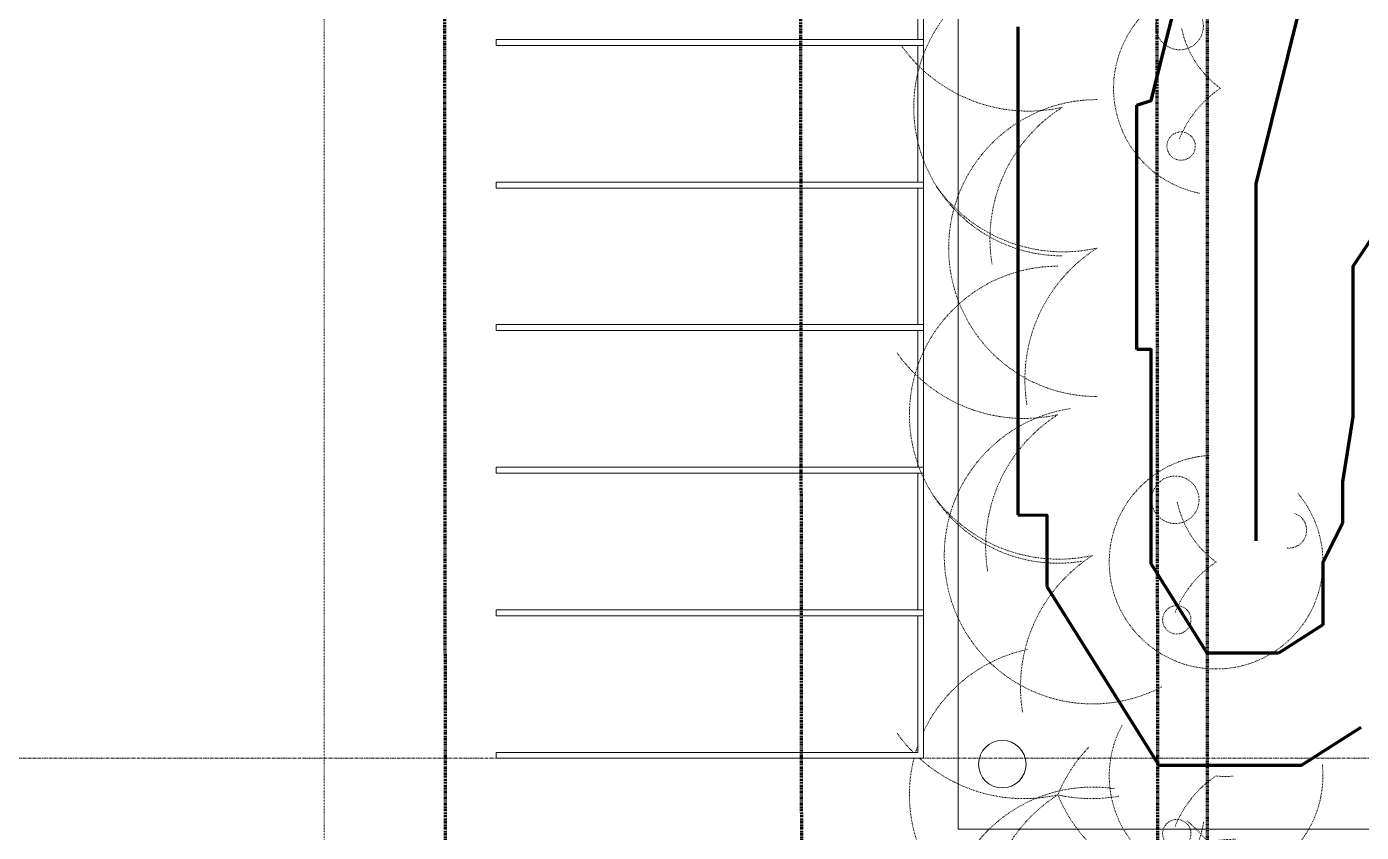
# Model space of a CAD drawing. Header units: inches. Extents: x -4294 to -464, y 9706 to 12475.
# Drawn here: x -4059.7 to -3834.8, y 11834.7 to 11970.3 of the extents above; entities that cross this region are included whole.
import ezdxf

# ---------------------------------------------------------------- set-up
doc = ezdxf.new("R2010")
doc.units = ezdxf.units.IN
doc.header["$MEASUREMENT"] = 0
for name, pattern in [('Aligning Line 1_8_', [0.25, 0.125, -0.125]), ('Dash', [0.25, 0.125, -0.125]), ('Dash 1_16_', [0.125, 0.0625, -0.0625]), ('Double Dash 3_8_', [1, 0.375, -0.125, 0.125, -0.125, 0.125, -0.125]), ('Grid Line 1_2_', [0.875, 0.5, -0.125, 0.125, -0.125])]:
    doc.linetypes.add(name, pattern=pattern)
for name, color, linetype, lineweight in [('0-1', 7, 'Continuous', 5), ('0-4', 7, 'Continuous', 9), ('0-5', 50, 'Continuous', 13), ('0-6', 147, 'Aligning Line 1_8_', 9), ('A-DETL-GENF-HDLN-1', 9, 'Dash', 9), ('A-GENM-1', 7, 'Continuous', 9), ('C-PROP-LINE-1', 170, 'Double Dash 3_8_', 140), ('C-PROP-LINE-2', 91, 'Dash 1_16_', 140), ('C-TOPO', 7, 'Continuous', 9), ('C-TOPO-MAJR-1', 130, 'Continuous', 70), ('E-LITE-EQPM-1', 7, 'Continuous', 9), ('G-ANNO-SYMB-1', 147, 'Aligning Line 1_8_', 9), ('S-GRID-1', 1, 'Grid Line 1_2_', 9)]:
    doc.layers.add(name, color=color, linetype=linetype, lineweight=lineweight)

# ---------------------------------------------------------------- blocks, each defined once
blk = doc.blocks.new('CTR - 1st Phase - Unit Layouts_rvt-1-FLOOR PLAN - 1ST FLOOR')
at = {"layer": 'G-ANNO-SYMB-1'}
blk.add_line((-4009.53, 9846.28), (-4009.53, 12240.75), dxfattribs=at)
blk = doc.blocks.new('fountain grass 26747 - fountain grass 26747-V147-FLOOR PLAN - 1ST FLOOR')
at = {"layer": 'A-DETL-GENF-HDLN-1'}
for centre, radius, start, end in [((0, 0), 25, 162.6885, 0), ((-25.61, -5.7), 26.24, 305.4534, 12.5466), ((22.14, 14.08), 26.24, 212.4534, 279.5466)]:
    blk.add_arc(centre, radius, start, end, dxfattribs=at)
blk = doc.blocks.new('fountain grass 26747 - fountain grass 26747-V149-FLOOR PLAN - 1ST FLOOR')
at = {"layer": 'A-DETL-GENF-HDLN-1'}
for centre, radius, start, end in [((0, 0), 25, 180, 0), ((-25.61, -5.7), 26.24, 305.4534, 12.5466), ((22.14, 14.08), 26.24, 212.4534, 279.5466)]:
    blk.add_arc(centre, radius, start, end, dxfattribs=at)
blk = doc.blocks.new('lupin 26755 - lupin 26755-V150-FLOOR PLAN - 1ST FLOOR')
at = {"layer": 'A-DETL-GENF-HDLN-1'}
for centre, radius in [((-10.49, -6.87), 4), ((9.72, -6.62), 2.39)]:
    blk.add_circle(centre, radius, dxfattribs=at)
for centre, radius, start, end in [((0, 0), 18, 165.9899, 348.7487), ((-13.57, 9.88), 16.78, 282.0514, 323.9486), ((15.36, 10.23), 18.46, 213.6663, 248.3337)]:
    blk.add_arc(centre, radius, start, end, dxfattribs=at)
blk = doc.blocks.new('fountain grass 26747 - fountain grass 26747-V185-FLOOR PLAN - 1ST FLOOR')
at = {"layer": 'A-DETL-GENF-HDLN-1'}
for centre, radius, start, end in [((-10.02, 24.25), 26.24, 292.4534, 359.5466), ((0, 0), 25, 0, 79.7296), ((-25.61, 5.7), 26.24, 347.4534, 10.05), ((10.02, 24.25), 26.24, 226.7137, 247.5466), ((0, 0), 25, 255.7043, 0), ((-25.61, -5.7), 26.24, 318.0349, 12.5466), ((22.14, 14.08), 26.24, 212.4534, 279.5466), ((0, 0), 25, 191.9748, 244.9471), ((-25.61, -5.7), 26.24, 305.4534, 314.7359), ((0, 0), 25, 251.3005, 253.34)]:
    blk.add_arc(centre, radius, start, end, dxfattribs=at)
blk = doc.blocks.new('lupin 26755 - lupin 26755-V186-FLOOR PLAN - 1ST FLOOR')
at = {"layer": 'A-DETL-GENF-HDLN-1'}
for centre, radius in [((-10.49, -6.87), 4), ((9.72, -6.62), 2.39)]:
    blk.add_circle(centre, radius, dxfattribs=at)
for centre, radius, start, end in [((0, 0), 18, 0, 129.8543), ((-5.36, 12.26), 3, 0, 161.2916), ((-5.36, 12.26), 3, 354.211, 0), ((0, 0), 18, 183.7161, 0), ((-13.57, 9.88), 16.78, 282.0514, 323.9486), ((15.36, 10.23), 18.46, 213.6663, 248.3337)]:
    blk.add_arc(centre, radius, start, end, dxfattribs=at)
blk = doc.blocks.new('fountain grass 26747 - fountain grass 26747-V187-FLOOR PLAN - 1ST FLOOR')
at = {"layer": 'A-DETL-GENF-HDLN-1'}
for centre, radius, start, end in [((-25.61, 5.7), 26.24, 347.4534, 54.5466), ((0, 0), 25, 0, 140.5967), ((10.02, 24.25), 26.24, 180.4534, 247.5466), ((-10.02, 24.25), 26.24, 292.4534, 359.5466), ((0, 0), 25, 171.4976, 0), ((-25.61, -5.7), 26.24, 305.4534, 12.5466), ((22.14, 14.08), 26.24, 212.4534, 279.5466)]:
    blk.add_arc(centre, radius, start, end, dxfattribs=at)
blk = doc.blocks.new('lupin 26755 - lupin 26755-V188-FLOOR PLAN - 1ST FLOOR')
at = {"layer": 'A-DETL-GENF-HDLN-1'}
blk.add_circle((9.72, -6.62), 2.39, dxfattribs=at)
for centre, radius, start, end in [((0, 0), 18, 0, 96.2534), ((-12.13, 1.52), 12.23, 352.8605, 6.6416), ((0, 0), 18, 241.647, 0), ((15.36, 10.23), 18.46, 213.6663, 248.3337)]:
    blk.add_arc(centre, radius, start, end, dxfattribs=at)
blk = doc.blocks.new('fountain grass 26747 - fountain grass 26747-V192-FLOOR PLAN - 1ST FLOOR')
at = {"layer": 'A-DETL-GENF-HDLN-1'}
for centre, radius, start, end in [((0, 0), 25, 0, 9.3523), ((0, 0), 25, 180, 0), ((-25.61, -5.7), 26.24, 305.4534, 12.5466), ((22.14, 14.08), 26.24, 212.4534, 279.5466)]:
    blk.add_arc(centre, radius, start, end, dxfattribs=at)
blk = doc.blocks.new('fountain grass 26747 - fountain grass 26747-V193-FLOOR PLAN - 1ST FLOOR')
at = {"layer": 'A-DETL-GENF-HDLN-1'}
for centre, radius, start, end in [((0, 0), 25, 0, 27.8072), ((0, 0), 25, 188.772, 0), ((-25.61, -5.7), 26.24, 305.4534, 12.5466), ((22.14, 14.08), 26.24, 212.4534, 279.5466)]:
    blk.add_arc(centre, radius, start, end, dxfattribs=at)
blk = doc.blocks.new('Parking_Stall_Multiple - BIKE PARKING-1358270-FLOOR PLAN - 1ST FLOOR')
at = {"layer": 'A-GENM-1'}
for p, q in [((72, 0), (0, 0)), ((0, 0), (0, -25)), ((72, -1), (72, 0)), ((1, -24), (1, -1)), ((1, -1), (72, -1)), ((72, -24), (0, -24)), ((0, -24), (0, -49)), ((72, -24), (1, -24)), ((72, -25), (72, -24)), ((72, -25), (72, -24)), ((0, -25), (72, -25)), ((1, -48), (1, -25)), ((1, -25), (72, -25)), ((72, -48), (0, -48)), ((0, -48), (0, -73)), ((0, -49), (72, -49)), ((72, -48), (1, -48)), ((1, -72), (1, -49)), ((1, -49), (72, -49)), ((72, -49), (72, -48)), ((72, -49), (72, -48)), ((72, -72), (0, -72)), ((0, -72), (0, -97)), ((0, -73), (72, -73)), ((72, -72), (1, -72)), ((1, -96), (1, -73)), ((1, -73), (72, -73)), ((72, -73), (72, -72)), ((72, -73), (72, -72)), ((72, -96), (0, -96)), ((0, -96), (0, -121)), ((72, -96), (1, -96)), ((72, -97), (72, -96)), ((72, -97), (72, -96)), ((0, -97), (72, -97)), ((1, -120), (1, -97)), ((1, -97), (72, -97)), ((72, -120), (0, -120)), ((0, -120), (0, -145)), ((0, -121), (72, -121)), ((72, -120), (1, -120)), ((1, -144), (1, -121)), ((1, -121), (72, -121)), ((72, -121), (72, -120)), ((72, -121), (72, -120)), ((72, -144), (0, -144)), ((0, -144), (0, -169)), ((0, -145), (72, -145)), ((72, -144), (1, -144)), ((1, -168), (1, -145)), ((1, -145), (72, -145)), ((72, -145), (72, -144)), ((72, -145), (72, -144)), ((72, -168), (0, -168)), ((0, -168), (0, -193)), ((72, -168), (1, -168)), ((72, -169), (72, -168)), ((72, -169), (72, -168)), ((0, -169), (72, -169)), ((1, -192), (1, -169)), ((1, -169), (72, -169)), ((72, -192), (0, -192)), ((0, -192), (0, -217)), ((0, -193), (72, -193)), ((72, -192), (1, -192)), ((1, -216), (1, -193)), ((1, -193), (72, -193)), ((72, -193), (72, -192)), ((72, -193), (72, -192)), ((72, -216), (0, -216)), ((0, -216), (0, -236.26)), ((0, -217), (72, -217)), ((72, -216), (1, -216)), ((1, -238.35), (1, -217)), ((1, -217), (72, -217)), ((72, -217), (72, -216)), ((72, -217), (72, -216)), ((72, -240), (1.79, -240)), ((72, -240), (1.79, -240)), ((72, -241), (72, -240)), ((72, -241), (72, -240)), ((2.27, -241), (72, -241)), ((2.27, -241), (72, -241)), ((72, -264), (13.29, -264)), ((13.77, -265), (72, -265)), ((72, -265), (72, -264))]:
    blk.add_line(p, q, dxfattribs=at)
blk = doc.blocks.new('CTR  - Topography_rvt-1-FLOOR PLAN - 1ST FLOOR')
at = {"layer": 'C-TOPO'}
for p, q in [((-3902.72, 11976.96), (-3902.72, 11874.21)), ((-3902.72, 11976.96), (-3902.72, 11874.21)), ((-3902.72, 11874.21), (-3902.72, 11835.24)), ((-3902.72, 11874.21), (-3902.72, 11835.24)), ((-3896.63, 11835.24), (-3902.72, 11835.24)), ((-3902.72, 11835.24), (-3896.63, 11835.24)), ((-3873.68, 11835.24), (-3896.63, 11835.24)), ((-3873.68, 11835.24), (-3896.63, 11835.24)), ((-3844.55, 11835.24), (-3873.68, 11835.24)), ((-3844.55, 11835.24), (-3873.68, 11835.24)), ((-3844.55, 11835.24), (-3843.3, 11835.24)), ((-3843.3, 11835.24), (-3844.55, 11835.24)), ((-3841.31, 11835.24), (-3843.3, 11835.24)), ((-3841.31, 11835.24), (-3843.3, 11835.24)), ((-3830.82, 11835.24), (-3841.31, 11835.24)), ((-3841.31, 11835.24), (-3830.82, 11835.24))]:
    blk.add_line(p, q, dxfattribs=at)
at = {"layer": 'C-TOPO-MAJR-1'}
for p, q in [((-3842.65, 11983.83), (-3852.62, 11943.9)), ((-3892.7, 11970.35), (-3892.7, 11888.15)), ((-3872.66, 11916.03), (-3872.66, 11957.13)), ((-3852.62, 11943.9), (-3852.62, 11883.79)), ((-3860.77, 11864.91), (-3870.22, 11879.94)), ((-3887.82, 11876.1), (-3868.91, 11846.03)), ((-3841.3, 11869.66), (-3848.77, 11864.91)), ((-3848.77, 11864.91), (-3860.77, 11864.91)), ((-3844.91, 11846.03), (-3834.82, 11852.45)), ((-3868.91, 11846.03), (-3844.91, 11846.03))]:
    blk.add_line(p, q, dxfattribs=at)
at = {"layer": 'C-TOPO-MAJR-1', "flags": 128}
for points in [[(-3872.66, 11957.13), (-3870.22, 11957.95), (-3864.24, 11981.91), (-3870.22, 12024.5)], [(-3831.32, 11937.4), (-3836.24, 11929.98), (-3836.24, 11904.65)], [(-3870.22, 11879.94), (-3870.22, 11916.01), (-3872.66, 11916.03)], [(-3836.24, 11904.65), (-3838.02, 11893.73), (-3838.02, 11886.77)], [(-3892.7, 11888.15), (-3887.82, 11888.12), (-3887.82, 11876.1)], [(-3838.02, 11886.77), (-3841.3, 11880.11), (-3841.3, 11869.66)]]:
    blk.add_lwpolyline(points, dxfattribs=at)
at = {"layer": '0-4'}
for name, p, rotation in [('Parking_Stall_Multiple - BIKE PARKING-1358270-FLOOR PLAN - 1ST FLOOR', (-3908.56, 11847.19), 180), ('fountain grass 26747 - fountain grass 26747-V147-FLOOR PLAN - 1ST FLOOR', (-3885.22, 11956.77), 270), ('lupin 26755 - lupin 26755-V150-FLOOR PLAN - 1ST FLOOR', (-3858.56, 11959.97), 270), ('fountain grass 26747 - fountain grass 26747-V149-FLOOR PLAN - 1ST FLOOR', (-3879.34, 11933.08), 270), ('fountain grass 26747 - fountain grass 26747-V192-FLOOR PLAN - 1ST FLOOR', (-3885.95, 11905.03), 270), ('fountain grass 26747 - fountain grass 26747-V193-FLOOR PLAN - 1ST FLOOR', (-3880.08, 11881.34), 270), ('lupin 26755 - lupin 26755-V186-FLOOR PLAN - 1ST FLOOR', (-3859.29, 11880.22), 270), ('fountain grass 26747 - fountain grass 26747-V185-FLOOR PLAN - 1ST FLOOR', (-3885.95, 11841.03), 270), ('lupin 26755 - lupin 26755-V188-FLOOR PLAN - 1ST FLOOR', (-3859.29, 11844.22), 270), ('fountain grass 26747 - fountain grass 26747-V187-FLOOR PLAN - 1ST FLOOR', (-3880.08, 11817.34), 270)]:
    blk.add_blockref(name, p, dxfattribs=dict(at, rotation=rotation))
blk = doc.blocks.new('Pathway_Cooper_McGraw-Edison _BSC-BRC_Round - Pathway_Cooper_McGraw-Edison _BSC-BRC_Round-2028611-FLOOR PLAN - 1ST FLOOR')
at = {"layer": 'E-LITE-EQPM-1'}
for start, end in [(360, 180), (180, 360)]:
    blk.add_arc((0, 0), 4, start, end, dxfattribs=at)
blk = doc.blocks.new('Family - ___-1878357-FLOOR PLAN - 1ST FLOOR')
at = {"layer": 'C-PROP-LINE-1'}
for p, q in [((-3989.61, 12268.69), (-3987.01, 9767.34)), ((-3929.52, 12184.69), (-3927.1, 9853.17)), ((-3869.45, 12124.69), (-3867.12, 9890.98))]:
    blk.add_line(p, q, dxfattribs=at)
blk = doc.blocks.new('CTR - 1st Phase - Shell_rvt-1-FLOOR PLAN - 1ST FLOOR')
at = {"layer": 'S-GRID-1'}
blk.add_line((-464.45, 11847.19), (-4232.19, 11847.19), dxfattribs=at)
at = {"layer": '0-5'}
blk.add_blockref('Pathway_Cooper_McGraw-Edison _BSC-BRC_Round - Pathway_Cooper_McGraw-Edison _BSC-BRC_Round-2028611-FLOOR PLAN - 1ST FLOOR', (-3895.31, 11846.19), dxfattribs=at)
at = {"layer": '0-6'}
blk.add_blockref('Family - ___-1878357-FLOOR PLAN - 1ST FLOOR', (0, 0), dxfattribs=at)
blk = doc.blocks.new('Family - ___-1870007-FLOOR PLAN - 1ST FLOOR')
at = {"layer": 'C-PROP-LINE-2'}
blk.add_line((-3860.72, 11548.59), (-3860.72, 12118.59), dxfattribs=at)

msp = doc.modelspace()

# ---------------------------------------------------------------- block references
at = {"layer": '0-1'}
for name in ['CTR - 1st Phase - Shell_rvt-1-FLOOR PLAN - 1ST FLOOR', 'CTR  - Topography_rvt-1-FLOOR PLAN - 1ST FLOOR', 'CTR - 1st Phase - Unit Layouts_rvt-1-FLOOR PLAN - 1ST FLOOR']:
    msp.add_blockref(name, (0, 0), dxfattribs=at)
at = {"layer": 'C-PROP-LINE-2'}
msp.add_blockref('Family - ___-1870007-FLOOR PLAN - 1ST FLOOR', (0, 0), dxfattribs=at)

doc.saveas('drawing.dxf')
